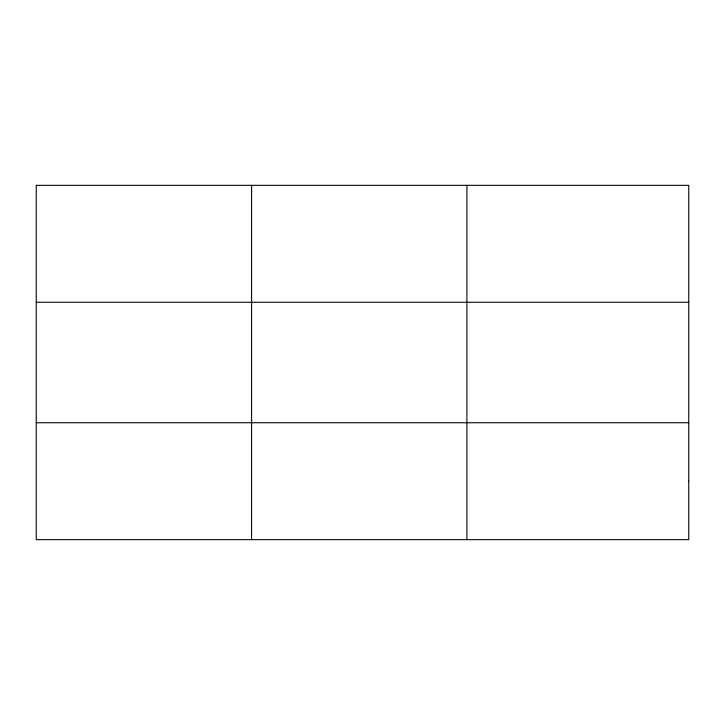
<?xml version="1.0" encoding="UTF-8"?>
<svg xmlns="http://www.w3.org/2000/svg" width="725" height="725" viewBox="0 0 725 725"><rect width="100%" height="100%" fill="white"/><g stroke="black" fill="none" stroke-linecap="round" stroke-linejoin="round"><path stroke-width="1.09" d="M251.575 185.337L251.575 539.663M466.9 185.337L466.9 539.663M36.25 302.262L688.75 302.262M36.25 422.738L688.75 422.738M688.75 481.201L688.75 539.663L36.25 539.663L36.25 185.337L688.75 185.337L688.75 481.201"/></g></svg>
